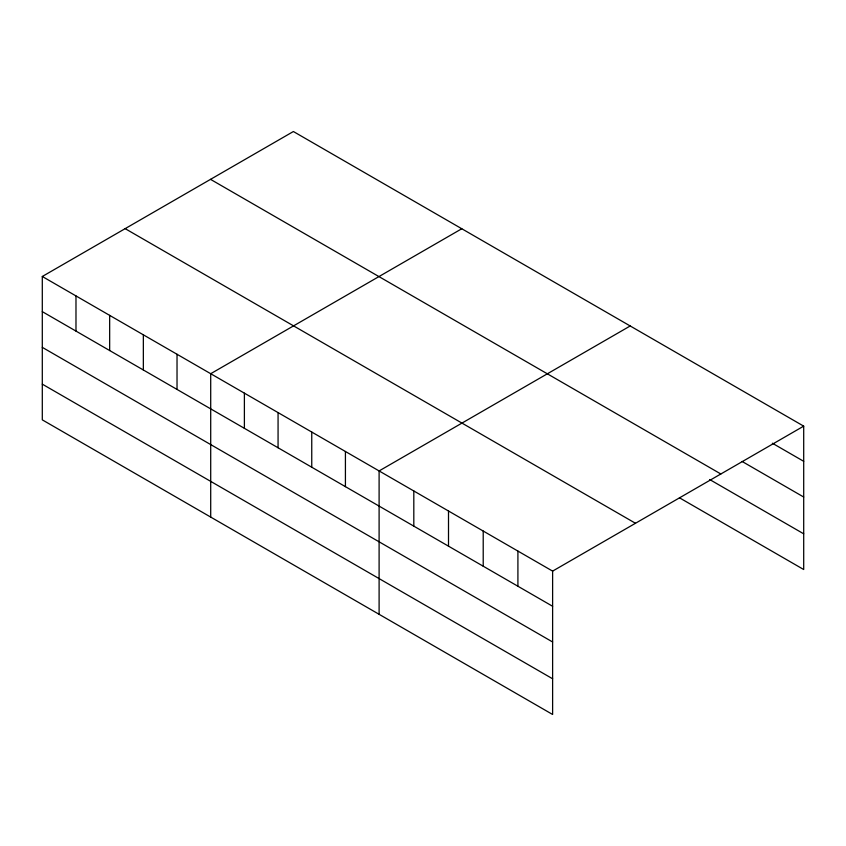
<?xml version="1.0" encoding="UTF-8"?>
<svg xmlns="http://www.w3.org/2000/svg" width="846" height="846" viewBox="0 0 846 846"><rect width="100%" height="100%" fill="white"/><g stroke="black" fill="none" stroke-linecap="round" stroke-linejoin="round"><path stroke-width="1.27" d="M42.3 276.483L552.618 571.113L552.618 714.479L42.3 419.859L42.3 276.483L293.382 131.521L803.7 426.141L803.7 569.517L679.444 497.786M461.789 228.748L210.707 373.71L210.707 517.086M630.196 325.974L379.103 470.936L379.103 614.312M552.618 571.113L803.7 426.141M772.356 443.219L803.7 461.313M742.132 461.472L803.7 497.025M210.527 179.352L720.845 473.982M709.667 479.523L803.7 533.815M125.155 228.642L635.473 523.272M42.3 311.645L552.618 606.275M42.3 347.357L552.618 641.987M42.3 384.147L552.618 678.778M517.911 551.074L517.911 586.236M483.214 531.034L483.214 566.207M448.507 511.005L448.507 546.167M413.81 490.966L413.81 526.138M345.422 451.489L345.422 486.651M311.751 432.042L311.751 467.214M278.07 412.594L278.07 447.767M244.388 393.157L244.388 428.319M177.026 354.263L177.026 389.424M143.344 334.815L143.344 369.988M109.663 315.368L109.663 350.54M75.981 295.931L75.981 331.093"/></g></svg>
